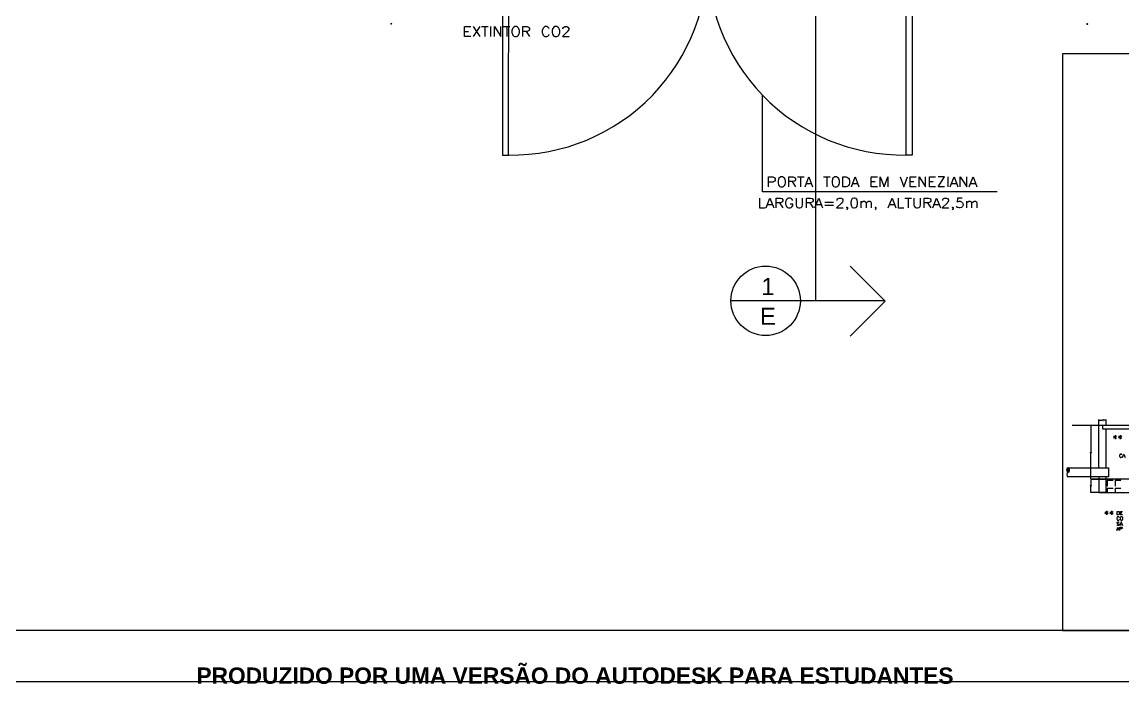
# Model space of a CAD drawing. Header units: inches. Extents: x 5 to 1823, y 18 to 726.
# Drawn here: x 1295.1 to 1510.1, y 17.5 to 146.8 of the extents above; entities that cross this region are included whole.
import ezdxf

# ---------------------------------------------------------------- set-up
doc = ezdxf.new("R2010")
doc.units = ezdxf.units.IN
doc.header["$MEASUREMENT"] = 0
for name, color, linetype in [('PDF_0', 7, 'Continuous'), ('PDF_01', 1, 'Continuous'), ('PDF_ENTRADA-ELETRICA', 1, 'Continuous'), ('PDF_FORMATOS', 7, 'Continuous'), ('PDF_NOTACAO', 7, 'Continuous'), ('PDF_Texto', 6, 'Continuous')]:
    doc.layers.add(name, color=color, linetype=linetype)
doc.layers.add('PDF_Layer 1', color=30, linetype='Continuous', true_color=0xff7f00)
doc.styles.add('PDF Arial Bold', font='arialbd.ttf')
doc.styles.add('PDF SansSerif', font='sanss___.ttf')

msp = doc.modelspace()

# ---------------------------------------------------------------- linework, layer by layer
at = {"layer": 'PDF_0', "lineweight": 5}
for points in [[(1450.18, 92.32), (1450.18, 379.72)], [(1382.76, 143.9), (1381.55, 143.9), (1381.55, 145.85), (1382.76, 145.85)], [(1381.55, 144.92), (1382.3, 144.92)], [(1383.23, 145.85), (1384.52, 143.9)], [(1384.52, 145.85), (1383.23, 143.9)], [(1384.88, 145.85), (1386.17, 145.85)], [(1385.53, 145.85), (1385.53, 143.9)], [(1386.63, 145.85), (1386.63, 143.9)], [(1387.38, 143.9), (1387.38, 145.85), (1388.67, 143.9), (1388.67, 145.85)], [(1389.13, 145.85), (1390.42, 145.85)], [(1389.79, 145.85), (1389.79, 143.9)], [(1392.92, 143.9), (1392.92, 145.85), (1393.77, 145.85), (1394.04, 145.75), (1394.13, 145.66), (1394.21, 145.47), (1394.21, 145.3), (1394.13, 145.11), (1394.04, 145), (1393.77, 144.92), (1392.92, 144.92)], [(1393.58, 144.92), (1394.21, 143.9)], [(1398.11, 145.39), (1398, 145.58), (1397.83, 145.75), (1397.64, 145.85), (1397.26, 145.85), (1397.09, 145.75), (1396.9, 145.58), (1396.82, 145.39), (1396.71, 145.11), (1396.71, 144.64), (1396.82, 144.37), (1396.9, 144.18), (1397.09, 143.99), (1397.26, 143.9), (1397.64, 143.9), (1397.83, 143.99), (1398, 144.18), (1398.11, 144.37)], [(1400.77, 145.39), (1400.77, 145.47), (1400.88, 145.66), (1400.96, 145.75), (1401.15, 145.85), (1401.51, 145.85), (1401.71, 145.75), (1401.79, 145.66), (1401.9, 145.47), (1401.9, 145.3), (1401.79, 145.11), (1401.62, 144.84), (1400.69, 143.9), (1401.98, 143.9)], [(1485.55, 113.59), (1441.6, 113.59), (1439.76, 113.59), (1439.76, 132.43)], [(1440.91, 114.59), (1440.91, 116.51), (1441.75, 116.51), (1442.03, 116.43), (1442.11, 116.34), (1442.22, 116.15), (1442.22, 115.88), (1442.11, 115.69), (1442.03, 115.6), (1441.75, 115.5), (1440.91, 115.5)], [(1444.89, 114.59), (1444.89, 116.51), (1445.73, 116.51), (1446.01, 116.43), (1446.09, 116.34), (1446.18, 116.15), (1446.18, 115.96), (1446.09, 115.77), (1446.01, 115.69), (1445.73, 115.6), (1444.89, 115.6)], [(1446.56, 116.51), (1447.85, 116.51)], [(1447.19, 116.51), (1447.19, 114.59)], [(1448.04, 114.59), (1448.78, 116.51), (1449.52, 114.59)], [(1451.64, 116.51), (1452.93, 116.51)], [(1452.29, 116.51), (1452.29, 114.59)], [(1457.1, 114.59), (1457.84, 116.51), (1458.58, 114.59)], [(1462.18, 114.59), (1460.97, 114.59), (1460.97, 116.51), (1462.18, 116.51)], [(1462.73, 114.59), (1462.73, 116.51), (1463.47, 114.59), (1464.21, 116.51), (1464.21, 114.59)], [(1466.62, 116.51), (1467.34, 114.59), (1468.08, 116.51)], [(1469.76, 114.59), (1468.55, 114.59), (1468.55, 116.51), (1469.76, 116.51)], [(1470.31, 114.59), (1470.31, 116.51), (1471.6, 114.59), (1471.6, 116.51)], [(1473.55, 114.59), (1472.34, 114.59), (1472.34, 116.51), (1473.55, 116.51)], [(1475.3, 114.59), (1474.01, 114.59), (1475.3, 116.51), (1474.01, 116.51)], [(1475.96, 116.51), (1475.96, 114.59)], [(1476.4, 114.59), (1477.14, 116.51), (1477.88, 114.59)], [(1478.35, 114.59), (1478.35, 116.51), (1479.64, 114.59), (1479.64, 116.51)], [(1480.11, 114.59), (1480.85, 116.51), (1481.59, 114.59)], [(1445.54, 115.6), (1446.18, 114.59)], [(1448.31, 115.22), (1449.25, 115.22)], [(1457.37, 115.22), (1458.28, 115.22)], [(1460.97, 115.6), (1461.71, 115.6)], [(1468.55, 115.6), (1469.29, 115.6)], [(1472.34, 115.6), (1473.08, 115.6)], [(1476.7, 115.22), (1477.61, 115.22)], [(1480.38, 115.22), (1481.31, 115.22)], [(1439.15, 112.39), (1439.15, 110.46), (1440.27, 110.46)], [(1440.46, 110.46), (1441.2, 112.39), (1441.94, 110.46)], [(1442.39, 110.46), (1442.39, 112.39), (1443.23, 112.39), (1443.51, 112.3), (1443.59, 112.22), (1443.68, 112.03), (1443.68, 111.84), (1443.59, 111.65), (1443.51, 111.56), (1443.23, 111.48), (1442.39, 111.48)], [(1445.63, 111.92), (1445.54, 112.11), (1445.35, 112.3), (1445.16, 112.39), (1444.8, 112.39), (1444.61, 112.3), (1444.42, 112.11), (1444.34, 111.92), (1444.25, 111.65), (1444.25, 111.18), (1444.34, 110.91), (1444.42, 110.74), (1444.61, 110.55), (1444.8, 110.46), (1445.16, 110.46), (1445.35, 110.55), (1445.54, 110.74), (1445.63, 110.91), (1445.63, 111.18), (1445.16, 111.18)], [(1446.28, 112.39), (1446.28, 111.01), (1446.37, 110.74), (1446.56, 110.55), (1446.83, 110.46), (1447.02, 110.46), (1447.3, 110.55), (1447.49, 110.74), (1447.57, 111.01), (1447.57, 112.39)], [(1448.31, 110.46), (1448.31, 112.39), (1449.14, 112.39), (1449.42, 112.3), (1449.52, 112.22), (1449.61, 112.03), (1449.61, 111.84), (1449.52, 111.65), (1449.42, 111.56), (1449.14, 111.48), (1448.31, 111.48)], [(1449.97, 110.46), (1450.71, 112.39), (1451.45, 110.46)], [(1454.33, 111.92), (1454.33, 112.03), (1454.41, 112.22), (1454.5, 112.3), (1454.69, 112.39), (1455.07, 112.39), (1455.24, 112.3), (1455.34, 112.22), (1455.43, 112.03), (1455.43, 111.84), (1455.34, 111.65), (1455.15, 111.37), (1454.22, 110.46), (1455.51, 110.46)], [(1464.3, 110.46), (1465.04, 112.39), (1465.78, 110.46)], [(1466.24, 112.39), (1466.24, 110.46), (1467.34, 110.46)], [(1467.53, 112.39), (1468.83, 112.39)], [(1468.19, 112.39), (1468.19, 110.46)], [(1469.29, 112.39), (1469.29, 111.01), (1469.4, 110.74), (1469.57, 110.55), (1469.84, 110.46), (1470.03, 110.46), (1470.31, 110.55), (1470.5, 110.74), (1470.58, 111.01), (1470.58, 112.39)], [(1471.32, 110.46), (1471.32, 112.39), (1472.17, 112.39), (1472.44, 112.3), (1472.53, 112.22), (1472.61, 112.03), (1472.61, 111.84), (1472.53, 111.65), (1472.44, 111.56), (1472.17, 111.48), (1471.32, 111.48)], [(1472.99, 110.46), (1473.74, 112.39), (1474.48, 110.46)], [(1474.94, 111.92), (1474.94, 112.03), (1475.03, 112.22), (1475.11, 112.3), (1475.3, 112.39), (1475.66, 112.39), (1475.85, 112.3), (1475.96, 112.22), (1476.04, 112.03), (1476.04, 111.84), (1475.96, 111.65), (1475.77, 111.37), (1474.84, 110.46), (1476.13, 110.46)], [(1478.73, 112.39), (1477.8, 112.39), (1477.72, 111.56), (1477.8, 111.65), (1478.08, 111.75), (1478.35, 111.75), (1478.63, 111.65), (1478.82, 111.48), (1478.9, 111.18), (1478.9, 111.01), (1478.82, 110.74), (1478.63, 110.55), (1478.35, 110.46), (1478.08, 110.46), (1477.8, 110.55), (1477.72, 110.63), (1477.61, 110.82)], [(1440.74, 111.1), (1441.65, 111.1)], [(1443.04, 111.48), (1443.68, 110.46)], [(1448.95, 111.48), (1449.61, 110.46)], [(1450.26, 111.1), (1451.17, 111.1)], [(1451.91, 111.56), (1453.59, 111.56)], [(1451.91, 111.01), (1453.59, 111.01)], [(1456.36, 110.55), (1456.25, 110.46), (1456.17, 110.55), (1456.25, 110.63), (1456.36, 110.55), (1456.36, 110.35), (1456.25, 110.16), (1456.17, 110.08)], [(1458.94, 111.75), (1458.94, 110.46)], [(1458.94, 111.37), (1459.22, 111.65), (1459.41, 111.75), (1459.68, 111.75), (1459.87, 111.65), (1459.96, 111.37), (1459.96, 110.46)], [(1459.96, 111.37), (1460.23, 111.65), (1460.42, 111.75), (1460.7, 111.75), (1460.89, 111.65), (1460.97, 111.37), (1460.97, 110.46)], [(1461.9, 110.55), (1461.8, 110.46), (1461.71, 110.55), (1461.8, 110.63), (1461.9, 110.55), (1461.9, 110.35), (1461.8, 110.16), (1461.71, 110.08)], [(1464.57, 111.1), (1465.5, 111.1)], [(1471.98, 111.48), (1472.61, 110.46)], [(1473.27, 111.1), (1474.2, 111.1)], [(1476.97, 110.55), (1476.87, 110.46), (1476.78, 110.55), (1476.87, 110.63), (1476.97, 110.55), (1476.97, 110.35), (1476.87, 110.16), (1476.78, 110.08)], [(1479.56, 111.75), (1479.56, 110.46)], [(1479.56, 111.37), (1479.83, 111.65), (1480.02, 111.75), (1480.3, 111.75), (1480.49, 111.65), (1480.57, 111.37), (1480.57, 110.46)], [(1480.57, 111.37), (1480.85, 111.65), (1481.04, 111.75), (1481.31, 111.75), (1481.5, 111.65), (1481.59, 111.37), (1481.59, 110.46)]]:
    msp.add_lwpolyline(points, dxfattribs=at)
at = {"layer": 'PDF_0', "color": 3, "lineweight": 5}
for points in [[(1388.96, 120.79), (1390.17, 120.79), (1390.19, 160.8), (1388.98, 160.8)], [(1468.99, 120.79), (1467.79, 120.79), (1467.79, 160.8), (1468.97, 160.8)]]:
    msp.add_lwpolyline(points, close=True, dxfattribs=at)
at = {"layer": 'PDF_0', "lineweight": 5}
for points in [[(1391.35, 145.85), (1391.16, 145.75), (1390.99, 145.58), (1390.89, 145.39), (1390.8, 145.11), (1390.8, 144.64), (1390.89, 144.37), (1390.99, 144.18), (1391.16, 143.99), (1391.35, 143.9), (1391.71, 143.9), (1391.9, 143.99), (1392.1, 144.18), (1392.18, 144.37), (1392.29, 144.64), (1392.29, 145.11), (1392.18, 145.39), (1392.1, 145.58), (1391.9, 145.75), (1391.71, 145.85)], [(1399.21, 145.85), (1399.02, 145.75), (1398.85, 145.58), (1398.74, 145.39), (1398.66, 145.11), (1398.66, 144.64), (1398.74, 144.37), (1398.85, 144.18), (1399.02, 143.99), (1399.21, 143.9), (1399.59, 143.9), (1399.76, 143.99), (1399.95, 144.18), (1400.03, 144.37), (1400.14, 144.64), (1400.14, 145.11), (1400.03, 145.39), (1399.95, 145.58), (1399.76, 145.75), (1399.59, 145.85)], [(1443.32, 116.51), (1443.13, 116.43), (1442.96, 116.24), (1442.85, 116.05), (1442.77, 115.77), (1442.77, 115.31), (1442.85, 115.03), (1442.96, 114.86), (1443.13, 114.67), (1443.32, 114.59), (1443.68, 114.59), (1443.87, 114.67), (1444.06, 114.86), (1444.14, 115.03), (1444.25, 115.31), (1444.25, 115.77), (1444.14, 116.05), (1444.06, 116.24), (1443.87, 116.43), (1443.68, 116.51)], [(1453.86, 116.51), (1453.67, 116.43), (1453.48, 116.24), (1453.39, 116.05), (1453.31, 115.77), (1453.31, 115.31), (1453.39, 115.03), (1453.48, 114.86), (1453.67, 114.67), (1453.86, 114.59), (1454.22, 114.59), (1454.41, 114.67), (1454.6, 114.86), (1454.69, 115.03), (1454.79, 115.31), (1454.79, 115.77), (1454.69, 116.05), (1454.6, 116.24), (1454.41, 116.43), (1454.22, 116.51)], [(1455.43, 114.59), (1455.43, 116.51), (1456.08, 116.51), (1456.36, 116.43), (1456.55, 116.24), (1456.63, 116.05), (1456.72, 115.77), (1456.72, 115.31), (1456.63, 115.03), (1456.55, 114.86), (1456.36, 114.67), (1456.08, 114.59)], [(1457.56, 112.39), (1457.27, 112.3), (1457.1, 112.03), (1456.99, 111.56), (1456.99, 111.29), (1457.1, 110.82), (1457.27, 110.55), (1457.56, 110.46), (1457.73, 110.46), (1458.01, 110.55), (1458.2, 110.82), (1458.28, 111.29), (1458.28, 111.56), (1458.2, 112.03), (1458.01, 112.3), (1457.73, 112.39)]]:
    msp.add_lwpolyline(points, close=True, dxfattribs=at)
at = {"layer": 'PDF_0', "color": 11, "lineweight": 5, "true_color": 0xff7f7f}
for points in [[(1505.44, 69.04), (1505.49, 69.04)], [(1506.84, 69.04), (1506.8, 69.04)], [(1503.88, 67.92), (1503.88, 67.87)], [(1503.88, 57.59), (1503.88, 57.63)], [(1503.88, 57.5), (1503.88, 57.46)], [(1503.88, 54.98), (1503.88, 55.02)]]:
    msp.add_lwpolyline(points, dxfattribs=at)
at = {"layer": 'PDF_0', "transparency": 33554559}
for points in [[(1367.22, 146.4), (1367.08, 146.51), (1367.03, 146.4)], [(1367.03, 146.4), (1367.08, 146.32), (1367.22, 146.4)], [(1367.14, 146.57), (1367.22, 146.4), (1367.08, 146.51)], [(1367.08, 146.32), (1367.22, 146.4), (1367.14, 146.25)], [(1367.22, 146.61), (1367.14, 146.57), (1367.22, 146.4)], [(1367.22, 146.4), (1367.14, 146.25), (1367.22, 146.21)], [(1367.22, 146.4), (1367.33, 146.57), (1367.22, 146.61)], [(1367.39, 146.51), (1367.22, 146.4), (1367.33, 146.57)], [(1367.44, 146.4), (1367.39, 146.51), (1367.22, 146.4)], [(1367.22, 146.21), (1367.33, 146.25), (1367.22, 146.4)], [(1367.33, 146.25), (1367.22, 146.4), (1367.39, 146.32)], [(1367.22, 146.4), (1367.39, 146.32), (1367.44, 146.4)], [(1503.16, 146.36), (1502.99, 146.47), (1502.97, 146.36)], [(1502.97, 146.36), (1502.99, 146.27), (1503.16, 146.36)], [(1503.07, 146.53), (1503.16, 146.36), (1502.99, 146.47)], [(1502.99, 146.27), (1503.16, 146.36), (1503.07, 146.19)], [(1503.16, 146.55), (1503.07, 146.53), (1503.16, 146.36)], [(1503.16, 146.36), (1503.07, 146.19), (1503.16, 146.17)], [(1503.16, 146.36), (1503.26, 146.53), (1503.16, 146.55)], [(1503.33, 146.47), (1503.16, 146.36), (1503.26, 146.53)], [(1503.35, 146.36), (1503.33, 146.47), (1503.16, 146.36)], [(1503.16, 146.17), (1503.26, 146.19), (1503.16, 146.36)], [(1503.26, 146.19), (1503.16, 146.36), (1503.33, 146.27)], [(1503.16, 146.36), (1503.33, 146.27), (1503.35, 146.36)]]:
    msp.add_solid(points, dxfattribs=at)
at = {"layer": 'PDF_0', "color": 11, "true_color": 0xff7f7f, "transparency": 33554559}
for points in [[(1505.38, 69.06), (1505.4, 69.04), (1505.36, 69.04)], [(1505.36, 69.04), (1505.38, 69.02), (1505.4, 69.04)], [(1505.4, 69.08), (1505.38, 69.06), (1505.4, 69.04)], [(1505.38, 69.02), (1505.4, 69.04), (1505.4, 68.99)], [(1505.4, 69.04), (1505.42, 69.06), (1505.4, 69.08)], [(1505.44, 69.04), (1505.4, 69.04), (1505.42, 69.06)], [(1505.4, 69.04), (1505.4, 68.99), (1505.42, 69.02)], [(1505.42, 69.02), (1505.44, 69.04), (1505.4, 69.04)], [(1506.86, 69.04), (1506.86, 69.08), (1506.84, 69.06)], [(1506.84, 69.06), (1506.84, 69.04), (1506.86, 69.04)], [(1506.84, 69.04), (1506.86, 69.04), (1506.84, 69.02)], [(1506.86, 69.04), (1506.84, 69.02), (1506.86, 68.99)], [(1506.9, 69.06), (1506.86, 69.04), (1506.86, 69.08)], [(1506.9, 69.04), (1506.9, 69.06), (1506.86, 69.04)], [(1506.86, 68.99), (1506.9, 69.02), (1506.86, 69.04)], [(1506.9, 69.02), (1506.86, 69.04), (1506.9, 69.04)], [(1503.86, 67.98), (1503.88, 67.96), (1503.84, 67.96)], [(1503.88, 67.96), (1503.84, 67.96), (1503.86, 67.92)], [(1503.88, 68), (1503.86, 67.98), (1503.88, 67.96)], [(1503.86, 67.92), (1503.88, 67.92), (1503.88, 67.96)], [(1503.9, 67.98), (1503.88, 67.96), (1503.88, 68)], [(1503.92, 67.96), (1503.9, 67.98), (1503.88, 67.96)], [(1503.88, 67.92), (1503.88, 67.96), (1503.9, 67.92)], [(1503.88, 67.96), (1503.9, 67.92), (1503.92, 67.96)], [(1503.86, 57.59), (1503.88, 57.54), (1503.84, 57.54)], [(1503.88, 57.54), (1503.86, 57.59), (1503.84, 57.54)], [(1503.88, 57.54), (1503.84, 57.54), (1503.86, 57.52)], [(1503.84, 57.54), (1503.86, 57.52), (1503.88, 57.54)], [(1503.88, 57.59), (1503.86, 57.59), (1503.88, 57.54)], [(1503.88, 57.59), (1503.88, 57.54), (1503.86, 57.59)], [(1503.86, 57.52), (1503.88, 57.5), (1503.88, 57.54)], [(1503.86, 57.52), (1503.88, 57.54), (1503.88, 57.5)], [(1503.92, 57.54), (1503.9, 57.59), (1503.88, 57.54)], [(1503.9, 57.59), (1503.88, 57.54), (1503.88, 57.59)], [(1503.88, 57.54), (1503.92, 57.54), (1503.9, 57.59)], [(1503.9, 57.59), (1503.88, 57.59), (1503.88, 57.54)], [(1503.88, 57.5), (1503.88, 57.54), (1503.9, 57.52)], [(1503.88, 57.54), (1503.9, 57.52), (1503.92, 57.54)], [(1503.88, 57.5), (1503.9, 57.52), (1503.88, 57.54)], [(1503.9, 57.52), (1503.88, 57.54), (1503.92, 57.54)], [(1503.88, 54.94), (1503.86, 54.98), (1503.84, 54.94)], [(1503.84, 54.94), (1503.86, 54.92), (1503.88, 54.94)], [(1503.88, 54.98), (1503.88, 54.94), (1503.86, 54.98)], [(1503.86, 54.92), (1503.88, 54.94), (1503.88, 54.9)], [(1503.88, 54.94), (1503.92, 54.94), (1503.9, 54.98)], [(1503.9, 54.98), (1503.88, 54.98), (1503.88, 54.94)], [(1503.88, 54.9), (1503.9, 54.92), (1503.88, 54.94)], [(1503.9, 54.92), (1503.88, 54.94), (1503.92, 54.94)]]:
    msp.add_solid(points, dxfattribs=at)
at = {"layer": 'PDF_01', "lineweight": 5}
msp.add_lwpolyline([(1390.19, 120.79, 0.431249), (1429.01, 160.81, 0.431249), (1467.81, 120.79)], format="xyb", dxfattribs=at)
at = {"layer": 'PDF_ENTRADA-ELETRICA', "color": 11, "lineweight": 5, "true_color": 0xff7f7f}
for points in [[(1505.4, 68.15), (1505.4, 69.14)], [(1505.49, 69.04), (1505.93, 69.04)], [(1506.8, 69.04), (1506.33, 69.04)], [(1506.86, 68.15), (1506.86, 69.14)], [(1506.67, 67.96), (1503.77, 67.96)], [(1503.88, 67.87), (1503.88, 62.88)], [(1503.88, 57.63), (1503.88, 62.62)], [(1503.88, 57.46), (1503.88, 56.36)], [(1503.88, 55.02), (1503.88, 56.13)], [(1506.67, 54.94), (1503.77, 54.94)]]:
    msp.add_lwpolyline(points, dxfattribs=at)
at = {"layer": 'PDF_ENTRADA-ELETRICA', "lineweight": 5}
for points in [[(1506.04, 69.08), (1506.06, 69.08), (1506.06, 69.06), (1506.08, 69.04), (1506.06, 69.02), (1506.06, 68.99), (1506.04, 68.99), (1506.02, 69.02), (1506.02, 69.04), (1506.02, 69.06)], [(1506.23, 69.08), (1506.21, 69.08), (1506.21, 69.06), (1506.21, 69.04), (1506.21, 69.02), (1506.21, 68.99), (1506.23, 68.99), (1506.25, 68.99), (1506.25, 69.02), (1506.25, 69.04), (1506.25, 69.06), (1506.25, 69.08)], [(1503.79, 62.79), (1503.77, 62.79), (1503.77, 62.77), (1503.77, 62.75), (1503.77, 62.73), (1503.77, 62.71), (1503.79, 62.71), (1503.81, 62.71), (1503.81, 62.73), (1503.81, 62.75), (1503.81, 62.77), (1503.81, 62.79)], [(1503.84, 62.73), (1503.84, 62.71), (1503.86, 62.71)], [(1503.96, 62.79), (1503.94, 62.79), (1503.94, 62.77), (1503.96, 62.75), (1503.98, 62.75), (1503.98, 62.73), (1503.98, 62.71), (1503.96, 62.71), (1503.94, 62.71), (1503.94, 62.73), (1503.94, 62.75), (1503.96, 62.75), (1503.98, 62.75), (1503.98, 62.77), (1503.98, 62.79)], [(1503.79, 56.29), (1503.77, 56.27), (1503.77, 56.25), (1503.77, 56.23), (1503.77, 56.21), (1503.79, 56.21), (1503.81, 56.21), (1503.81, 56.23), (1503.81, 56.25), (1503.81, 56.27)], [(1509, 50.58), (1509, 51.21), (1509.21, 51.21), (1509.32, 51.19), (1509.38, 51.13), (1509.4, 51.07), (1509.42, 50.98), (1509.42, 50.81), (1509.4, 50.73), (1509.38, 50.66), (1509.32, 50.6), (1509.21, 50.58)], [(1509.8, 50.18), (1509.74, 50.14), (1509.68, 50.07), (1509.66, 50.01), (1509.61, 49.92), (1509.61, 49.78), (1509.66, 49.67), (1509.68, 49.61), (1509.74, 49.54), (1509.8, 49.52), (1509.93, 49.52), (1509.99, 49.54), (1510.06, 49.61), (1510.08, 49.67), (1510.12, 49.78), (1510.12, 49.92), (1510.08, 50.01), (1510.06, 50.07), (1509.99, 50.14), (1509.93, 50.18)]]:
    msp.add_lwpolyline(points, close=True, dxfattribs=at)
for points in [[(1506.1, 69.02), (1506.1, 68.99), (1506.1, 69.02)], [(1506.14, 69.06), (1506.16, 69.08), (1506.16, 68.99)], [(1534.48, 67.96), (1500.22, 67.96)], [(1505.4, 59.72), (1505.4, 67.96)], [(1530.63, 67.96), (1530.63, 67.26), (1506.18, 67.26), (1506.18, 67.96)], [(1506.86, 59.72), (1506.86, 67.26)], [(1508.28, 65.9), (1508.89, 65.52)], [(1508.89, 65.9), (1508.28, 65.52)], [(1508.6, 66.09), (1508.6, 65.35)], [(1509.27, 65.9), (1509.89, 65.52)], [(1509.89, 65.9), (1509.27, 65.52)], [(1509.59, 66.09), (1509.59, 65.35)], [(1503.9, 62.71), (1503.9, 62.79), (1503.88, 62.73), (1503.92, 62.73)], [(1509.93, 62.24), (1509.89, 62.31), (1509.83, 62.37), (1509.76, 62.39), (1509.66, 62.39), (1509.59, 62.37), (1509.53, 62.31), (1509.49, 62.24), (1509.47, 62.16), (1509.47, 61.99), (1509.49, 61.9), (1509.53, 61.84), (1509.59, 61.78), (1509.66, 61.76), (1509.76, 61.76), (1509.83, 61.78), (1509.89, 61.84), (1509.93, 61.9)], [(1510.06, 61.76), (1510.29, 62.39), (1510.54, 61.76)], [(1499.5, 58.88), (1499.11, 59.26)], [(1499.14, 59.36), (1499.47, 59.72)], [(1499.14, 59.24), (1499.56, 59.68)], [(1499.14, 59.13), (1499.62, 59.62)], [(1499.58, 58.94), (1499.14, 59.39)], [(1499.62, 59), (1499.16, 59.47)], [(1499.39, 58.86), (1499.16, 59.09)], [(1499.18, 59.53), (1499.37, 59.72)], [(1499.67, 59.09), (1499.18, 59.58)], [(1499.18, 59.05), (1499.67, 59.53)], [(1499.22, 58.96), (1499.69, 59.43)], [(1499.69, 59.19), (1499.24, 59.64)], [(1499.28, 58.9), (1499.71, 59.32)], [(1499.71, 59.3), (1499.31, 59.7)], [(1499.37, 58.86), (1499.69, 59.17)], [(1499.69, 59.45), (1499.39, 59.74)], [(1499.41, 59.72), (1507.33, 59.72), (1507.33, 57.99), (1499.41, 57.99)], [(1499.56, 58.92), (1499.6, 58.96)], [(1503.84, 56.21), (1503.86, 56.21), (1503.84, 56.21)], [(1503.88, 56.27), (1503.9, 56.27), (1503.9, 56.29), (1503.9, 56.21)], [(1503.94, 56.27), (1503.96, 56.27), (1503.96, 56.29), (1503.98, 56.29), (1503.98, 56.27), (1503.98, 56.25), (1503.94, 56.21), (1503.98, 56.21)], [(1505.4, 57.99), (1505.4, 54.94), (1531.42, 54.94), (1531.42, 57.99)], [(1506.86, 54.94), (1506.86, 57.99)], [(1529.93, 57.54), (1506.86, 57.54)], [(1508.2, 57.25), (1507.07, 57.25), (1507.07, 56.13)], [(1509.72, 57.25), (1508.6, 57.25), (1508.6, 56.13)], [(1508.2, 55.72), (1507.07, 55.72), (1507.07, 54.94)], [(1509.72, 55.72), (1508.6, 55.72), (1508.6, 54.94)], [(1506.59, 51.11), (1507.22, 50.75)], [(1507.22, 51.11), (1506.59, 50.75)], [(1506.9, 51.3), (1506.9, 50.56)], [(1507.58, 51.11), (1508.2, 50.75)], [(1508.2, 51.11), (1507.58, 50.75)], [(1507.9, 51.3), (1507.9, 50.56)], [(1509.42, 50.01), (1509.4, 50.07), (1509.34, 50.14), (1509.27, 50.18), (1509.15, 50.18), (1509.08, 50.14), (1509.02, 50.07), (1509, 50.01), (1508.96, 49.92), (1508.96, 49.78), (1509, 49.67), (1509.02, 49.61), (1509.08, 49.54), (1509.15, 49.52), (1509.27, 49.52), (1509.34, 49.54), (1509.4, 49.61), (1509.42, 49.67)], [(1510.06, 50.58), (1509.66, 50.58), (1509.66, 51.21), (1510.06, 51.21)], [(1509.66, 50.92), (1509.89, 50.92)], [(1508.92, 47.51), (1509.15, 48.17), (1509.4, 47.51)], [(1509.4, 49.03), (1509.34, 49.08), (1509.25, 49.12), (1509.13, 49.12), (1509.02, 49.08), (1508.96, 49.03), (1508.96, 48.97), (1509, 48.91), (1509.02, 48.87), (1509.08, 48.84), (1509.27, 48.78), (1509.34, 48.74), (1509.38, 48.72), (1509.4, 48.65), (1509.4, 48.57), (1509.34, 48.51), (1509.25, 48.46), (1509.13, 48.46), (1509.02, 48.51), (1508.96, 48.57)], [(1509, 47.72), (1509.32, 47.72)], [(1509.53, 48.46), (1509.78, 49.12), (1510.02, 48.46)], [(1509.55, 47.51), (1509.55, 48.17), (1509.83, 48.17), (1509.93, 48.12), (1509.95, 48.1), (1509.99, 48.04), (1509.99, 47.95), (1509.95, 47.89), (1509.93, 47.85), (1509.83, 47.83), (1509.55, 47.83)], [(1509.61, 48.67), (1509.93, 48.67)], [(1509.78, 49.18), (1509.89, 49.25)]]:
    msp.add_lwpolyline(points, dxfattribs=at)
at = {"layer": 'PDF_ENTRADA-ELETRICA', "color": 11, "lineweight": 5, "true_color": 0xff7f7f}
msp.add_lwpolyline([(1503.77, 57.54), (1506.67, 57.54)], close=True, dxfattribs=at)
at = {"layer": 'PDF_ENTRADA-ELETRICA', "lineweight": 5}
for points in [[(1499.42, 59.74), (1499.26, 59.74), (1499.14, 59.55), (1499.14, 59.31)], [(1499.14, 59.31), (1499.14, 59.07), (1499.26, 58.88), (1499.42, 58.88)], [(1499.42, 58.86), (1499.26, 58.86), (1499.14, 58.66), (1499.14, 58.42)], [(1499.14, 58.42), (1499.14, 58.18), (1499.26, 57.99), (1499.42, 57.99)], [(1499.71, 59.31), (1499.71, 59.55), (1499.58, 59.74), (1499.42, 59.74)], [(1499.42, 58.88), (1499.58, 58.88), (1499.71, 59.07), (1499.71, 59.31)]]:
    msp.add_open_spline(points, degree=3, dxfattribs=at)
at = {"layer": 'PDF_FORMATOS', "lineweight": 5}
msp.add_lwpolyline([(1517.34, 190.62), (1517.34, 140.54), (1498.31, 140.54), (1498.31, 27.95), (1638.77, 27.95), (1638.77, 190.62)], close=True, dxfattribs=at)
at = {"layer": 'PDF_Layer 1', "lineweight": 5}
msp.add_lwpolyline([(981.86, 611.92), (1822.84, 611.92), (1822.84, 17.96), (981.86, 17.96)], close=True, dxfattribs=at)
at = {"layer": 'PDF_Layer 1', "color": 7, "lineweight": 5}
msp.add_lwpolyline([(1006.86, 27.95), (1006.86, 601.93), (1812.85, 601.93), (1812.85, 27.95)], close=True, dxfattribs=at)
msp.add_lwpolyline([(1006.86, 27.95), (1006.86, 601.93), (1812.85, 601.93), (1812.85, 27.95)], close=True, dxfattribs=at)
at = {"layer": 'PDF_NOTACAO', "lineweight": 5}
for points in [[(1456.84, 99.12), (1463.7, 92.26), (1456.84, 85.4)], [(1463.64, 92.32), (1447.13, 92.32), (1433.54, 92.32)]]:
    msp.add_lwpolyline(points, dxfattribs=at)
msp.add_circle((1440.35, 92.33), 6.78, dxfattribs=at)

# ---------------------------------------------------------------- texts
at = {"layer": 'PDF_Texto', "color": 7, "attachment_point": 7}
for s, insert, char_height, style in [('1', (1439.49, 93.44), 3.35, 'PDF SansSerif'), ('E', (1439.23, 87.64), 3.35, 'PDF SansSerif'), ('PRODUZIDO POR UMA VERSÃO DO AUTODESK PARA ESTUDANTES', (1329.21, 17.53), 3.1749, 'PDF Arial Bold')]:
    msp.add_mtext(s, dxfattribs=dict(at, insert=insert, char_height=char_height, style=style))

doc.saveas('drawing.dxf')
